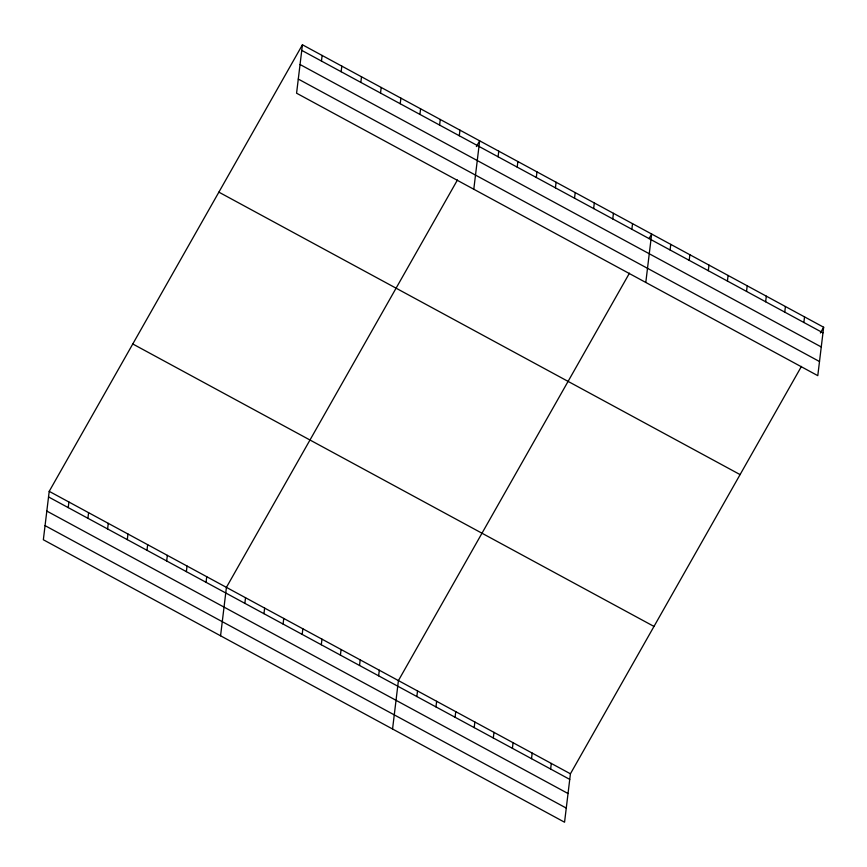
<?xml version="1.0" encoding="UTF-8"?>
<svg xmlns="http://www.w3.org/2000/svg" width="867" height="867" viewBox="0 0 867 867"><rect width="100%" height="100%" fill="white"/><g stroke="black" fill="none" stroke-linecap="round" stroke-linejoin="round"><path stroke-width="1.3" d="M302.442 44.781L296.579 93.203L817.787 375.66L823.65 327.238L302.442 44.781L49.213 491.34L43.35 539.762L564.558 822.219L570.421 773.798L801.455 366.383M68.222 507.607L68.905 502.015M87.914 518.282L88.586 512.679M107.606 528.946L108.277 523.354M127.297 539.621L127.969 534.018M146.978 550.285L147.661 544.693M166.67 560.96L167.353 555.368M186.362 571.635L187.044 566.032M206.053 582.299L206.725 576.707M220.565 635.793L226.417 587.371L457.451 179.968M244.852 603.324L245.534 597.731M321.451 61.048L322.134 55.455M263.969 613.684L264.641 608.092M341.143 71.723L341.826 66.13M283.075 624.045L283.758 618.442M360.835 82.398L361.517 76.795M302.182 634.395L302.865 628.803M380.526 93.062L381.198 87.469M321.299 644.755L321.971 639.152M400.218 103.737L400.89 98.134M340.406 655.116L341.089 649.513M419.91 114.401L420.582 108.809M359.523 665.466L360.195 659.874M439.591 125.076L440.273 119.473M378.63 675.827L379.312 670.224M459.282 135.751L459.965 130.148M392.556 729.006L398.419 680.584L629.453 273.17M473.794 189.244L479.657 140.822L476.384 146.577M416.854 696.537L417.526 690.945M498.091 156.775L498.763 151.172M435.96 706.898L436.643 701.295M517.198 167.125L517.87 161.533M455.077 717.247L455.749 711.655M536.305 177.486L536.987 171.894M474.184 727.608L474.867 722.005M555.422 187.846L556.094 182.243M493.301 737.969L493.973 732.366M574.528 198.196L575.211 192.604M512.408 748.319L513.08 742.726M593.646 208.557L594.318 202.954M531.514 758.679L532.197 753.076M612.752 218.917L613.435 213.315M550.632 769.029L551.304 763.437M631.859 229.267L632.542 223.675M645.796 282.447L651.648 234.025L649.036 238.631M670.083 249.978L670.765 244.386M689.2 260.338L689.872 254.746M708.306 270.699L708.989 265.096M727.413 281.049L728.096 275.457M746.53 291.41L747.202 285.807M765.637 301.77L766.32 296.167M784.754 312.12L785.426 306.528M803.861 322.481L804.543 316.878M820.388 332.993L823.65 327.238M301.77 50.384L822.967 332.83M300.058 64.516L821.266 346.963M298.291 79.07L819.499 361.528M218.874 192.149L740.082 474.596M132.781 343.982L653.989 626.429M49.213 491.34L570.421 773.798M48.53 496.943L569.738 779.39M46.818 511.075L568.026 793.522M45.062 525.63L566.27 808.087"/></g></svg>
